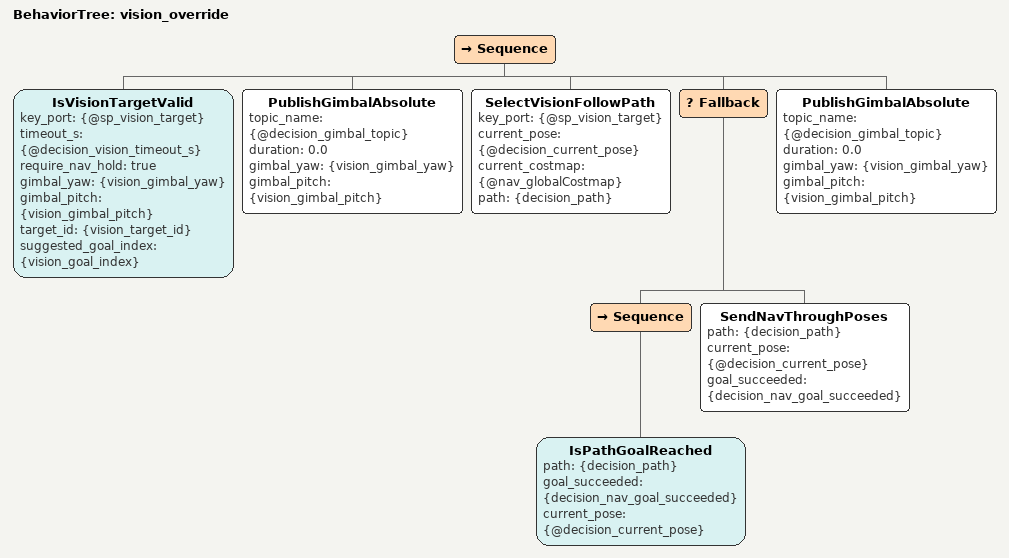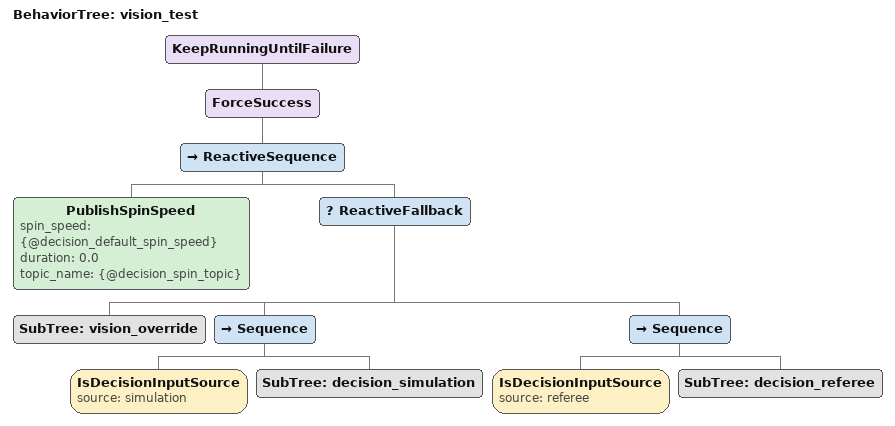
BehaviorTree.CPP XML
<?xml version="1.0" encoding="UTF-8"?>
<root BTCPP_format="4">
  <BehaviorTree ID="vision_override">
    <Sequence>
      <IsVisionTargetValid key_port="{@sp_vision_target}"
                           timeout_s="{@decision_vision_timeout_s}"
                           require_nav_hold="true"
                           gimbal_yaw="{vision_gimbal_yaw}"
                           gimbal_pitch="{vision_gimbal_pitch}"
                           target_id="{vision_target_id}"
                           suggested_goal_index="{vision_goal_index}"/>
      <PublishGimbalAbsolute topic_name="{@decision_gimbal_topic}"
                             duration="0.0"
                             gimbal_yaw="{vision_gimbal_yaw}"
                             gimbal_pitch="{vision_gimbal_pitch}"/>
      <SelectVisionFollowPath key_port="{@sp_vision_target}"
                              current_pose="{@decision_current_pose}"
                              current_costmap="{@nav_globalCostmap}"
                              path="{decision_path}"/>
      <Fallback>
        <Sequence>
          <IsPathGoalReached path="{decision_path}"
                             goal_succeeded="{decision_nav_goal_succeeded}"
                             current_pose="{@decision_current_pose}"/>
        </Sequence>
        <SendNavThroughPoses path="{decision_path}"
                             current_pose="{@decision_current_pose}"
                             goal_succeeded="{decision_nav_goal_succeeded}"/>
      </Fallback>
      <PublishGimbalAbsolute topic_name="{@decision_gimbal_topic}"
                             duration="0.0"
                             gimbal_yaw="{vision_gimbal_yaw}"
                             gimbal_pitch="{vision_gimbal_pitch}"/>
    </Sequence>
  </BehaviorTree>

  <BehaviorTree ID="vision_test">
    <KeepRunningUntilFailure>
      <ForceSuccess>
        <ReactiveSequence>
          <PublishSpinSpeed spin_speed="{@decision_default_spin_speed}"
                            duration="0.0"
                            topic_name="{@decision_spin_topic}"/>
          <ReactiveFallback>
            <SubTree ID="vision_override"/>

            <Sequence>
              <IsDecisionInputSource source="simulation"/>
              <SubTree ID="decision_simulation"/>
            </Sequence>

            <Sequence>
              <IsDecisionInputSource source="referee"/>
              <SubTree ID="decision_referee"/>
            </Sequence>
          </ReactiveFallback>
        </ReactiveSequence>
      </ForceSuccess>
    </KeepRunningUntilFailure>
  </BehaviorTree>
</root>
